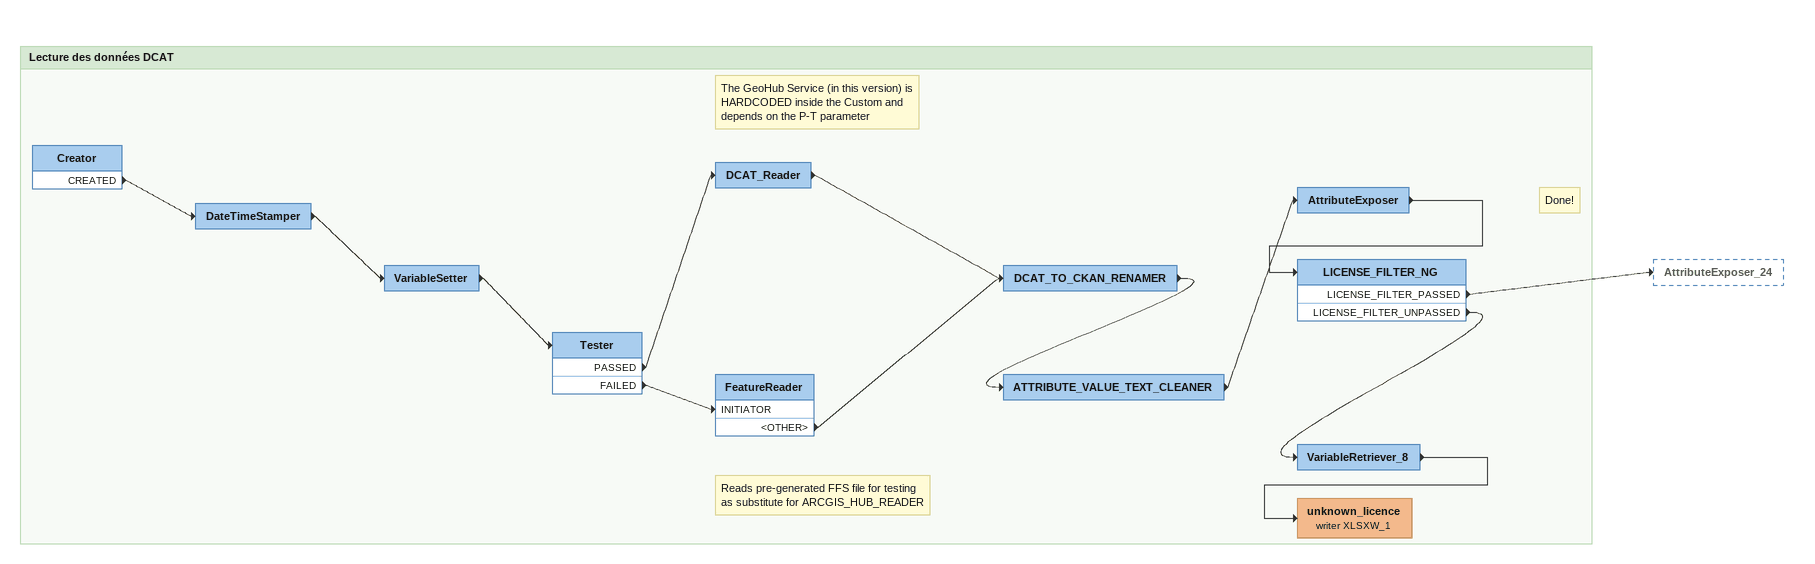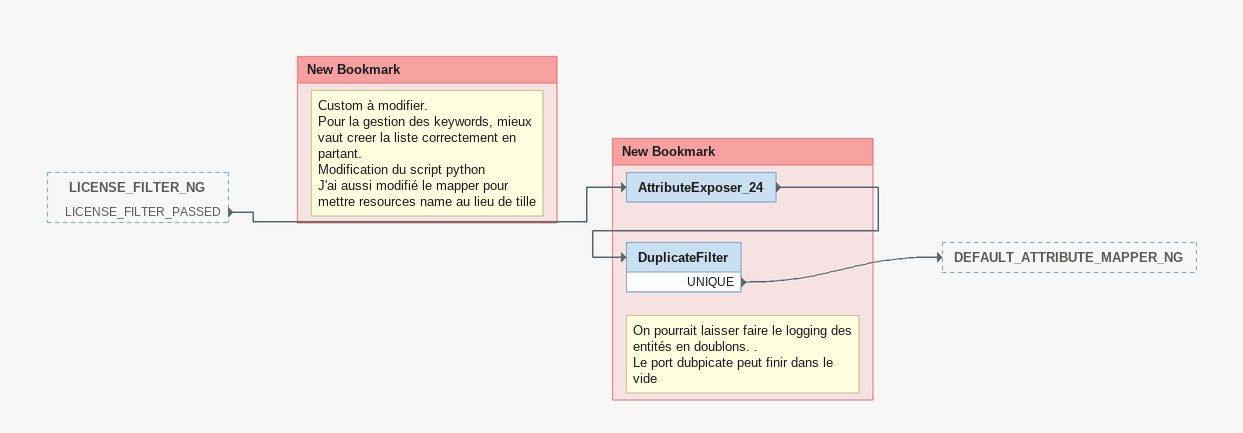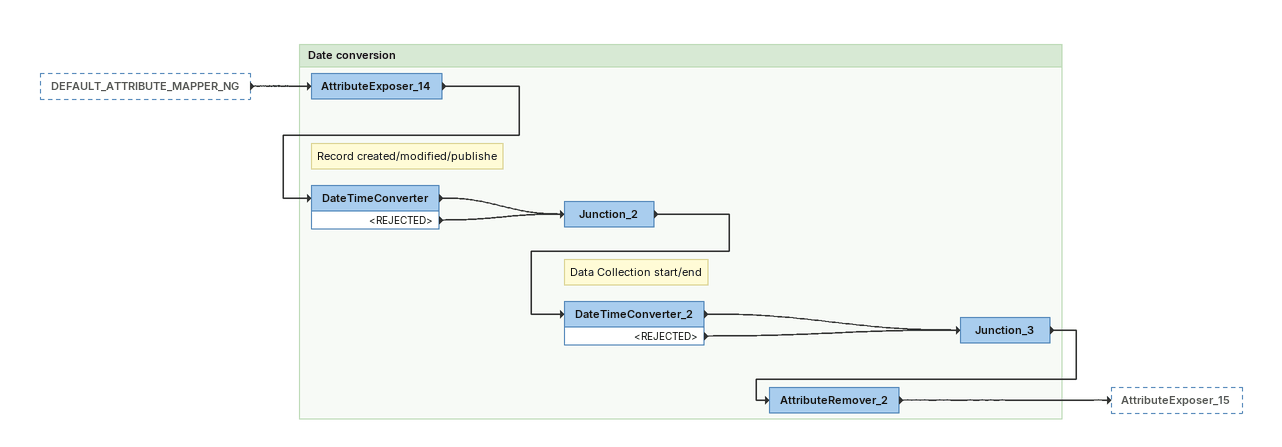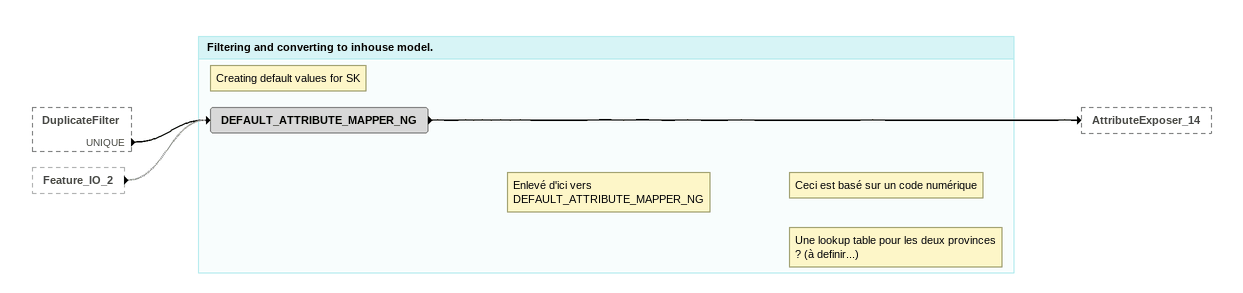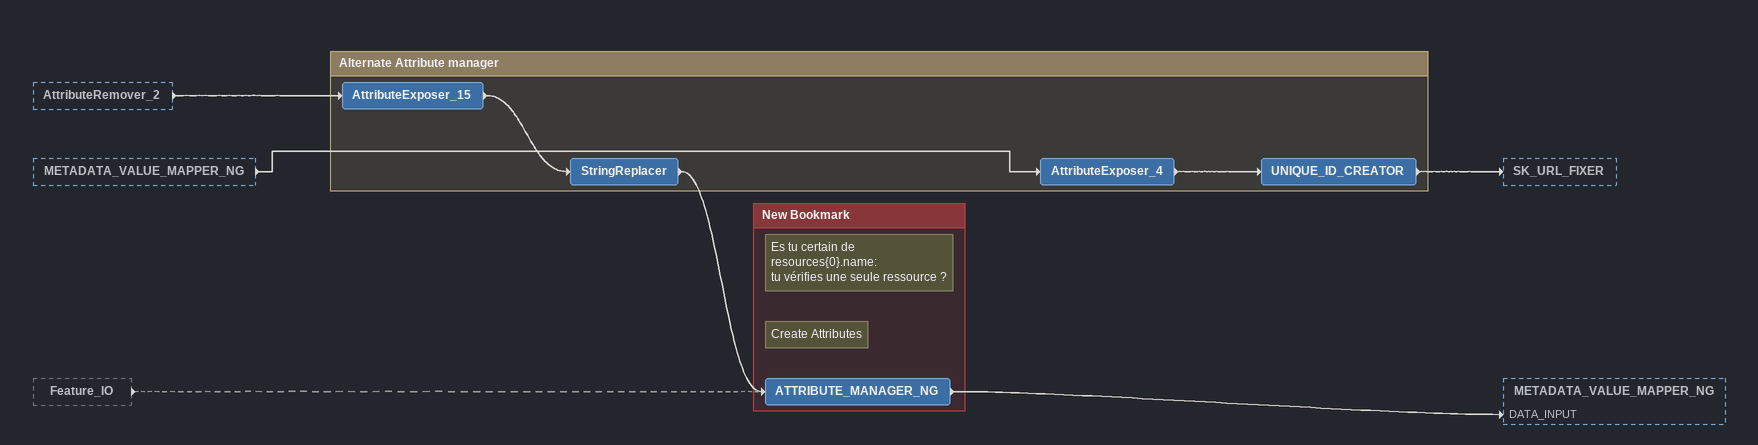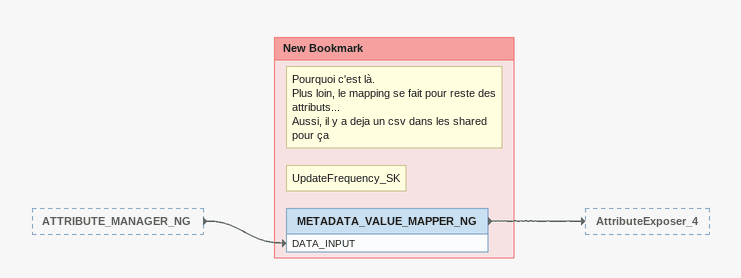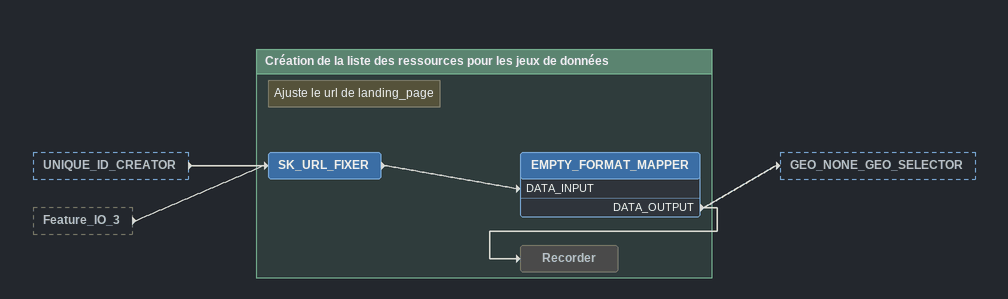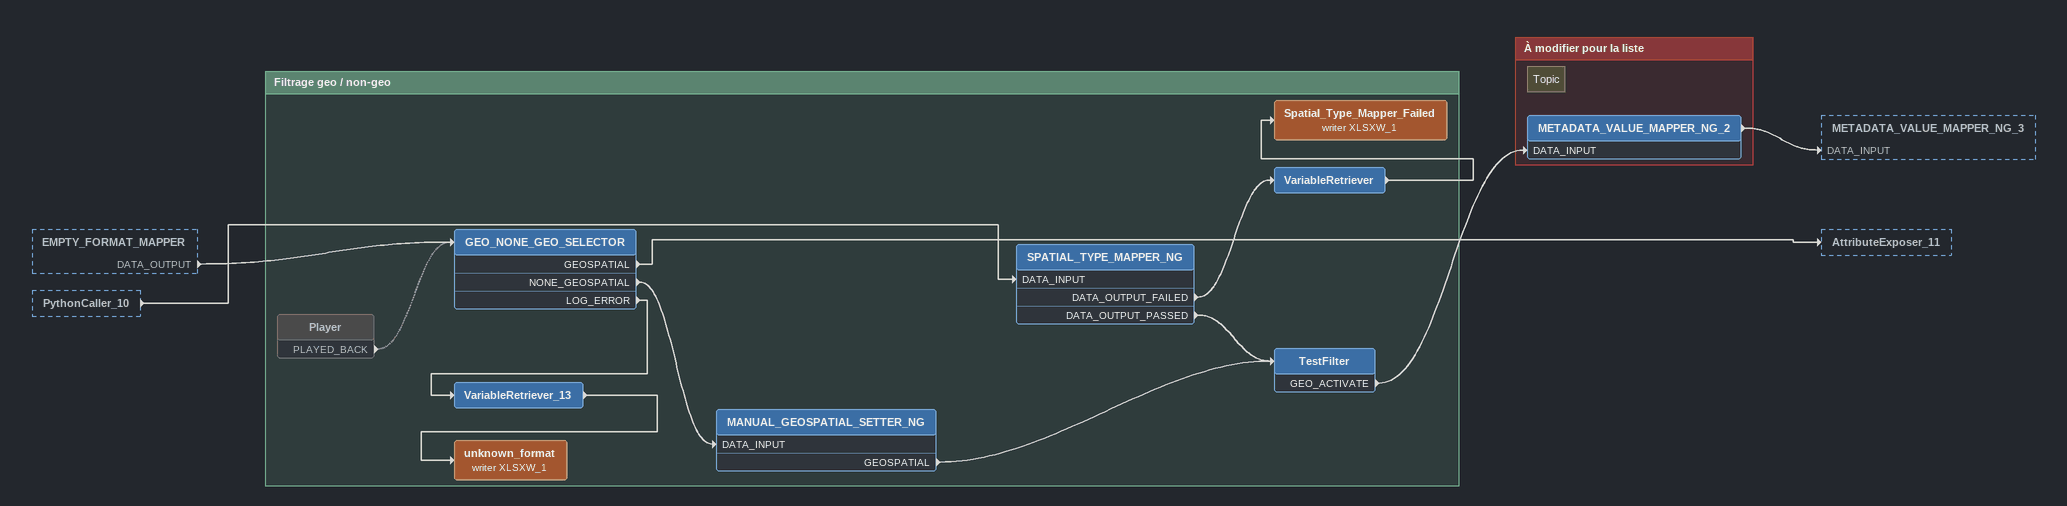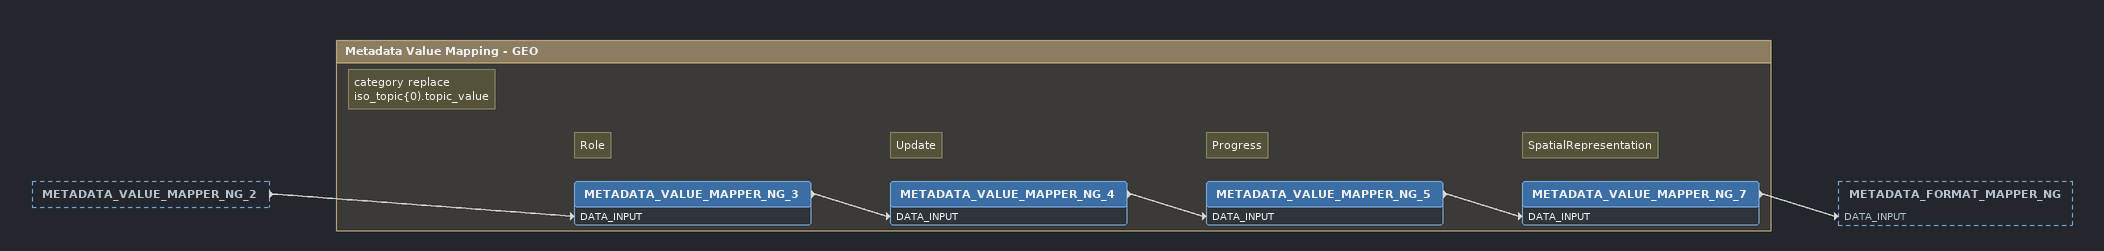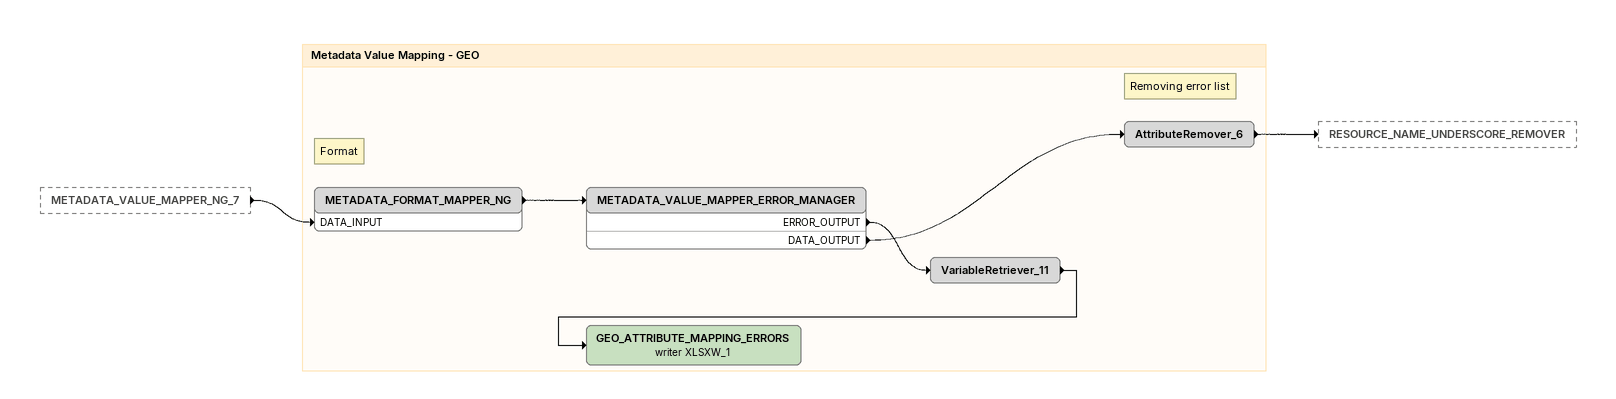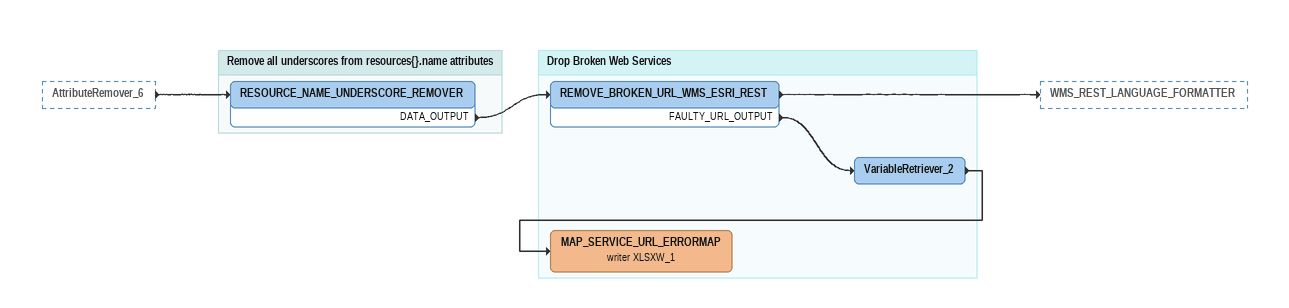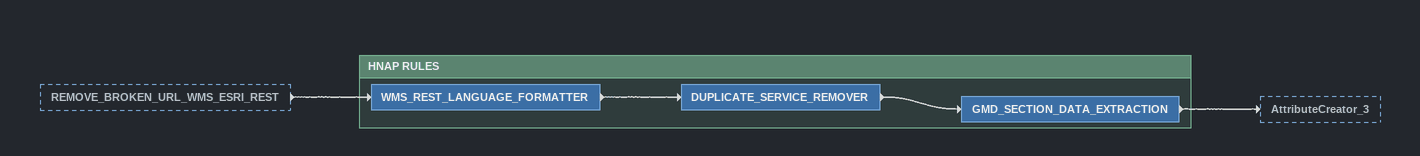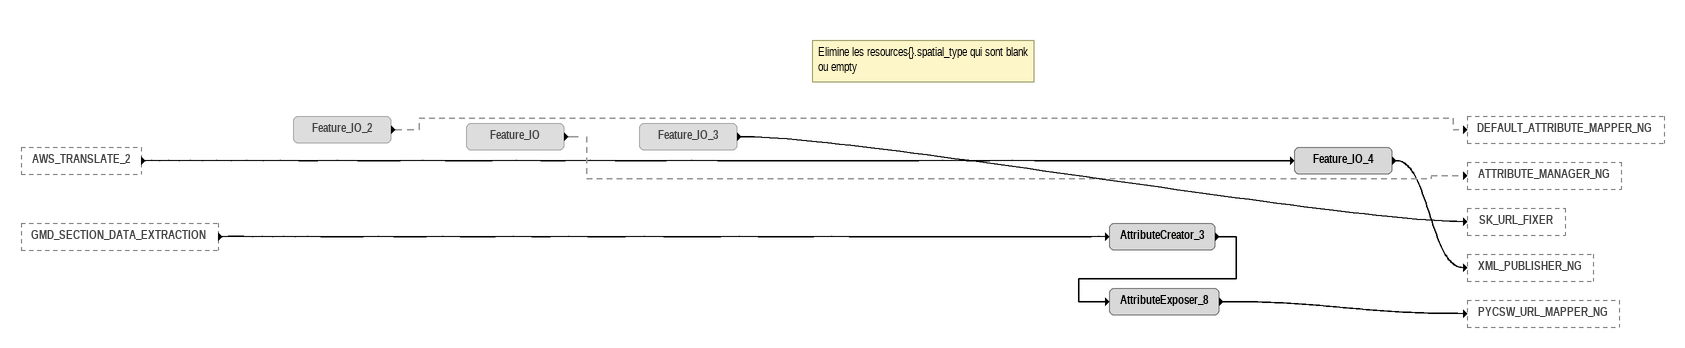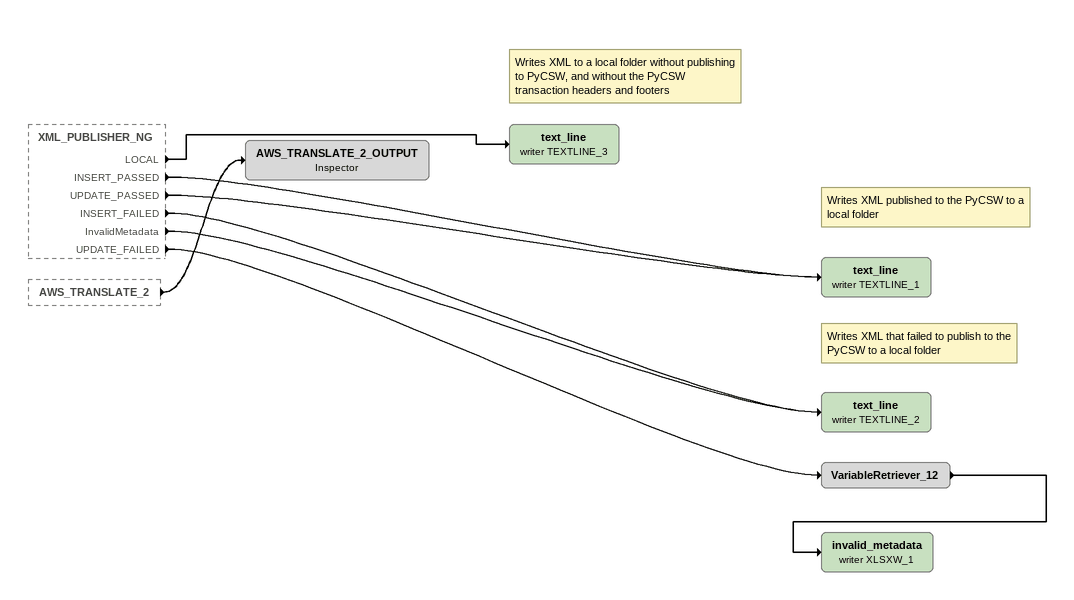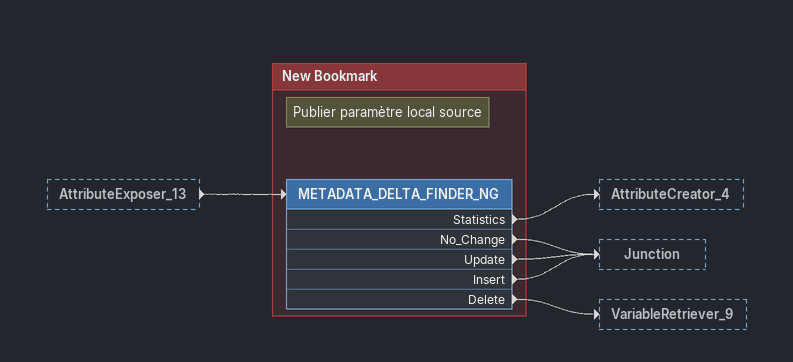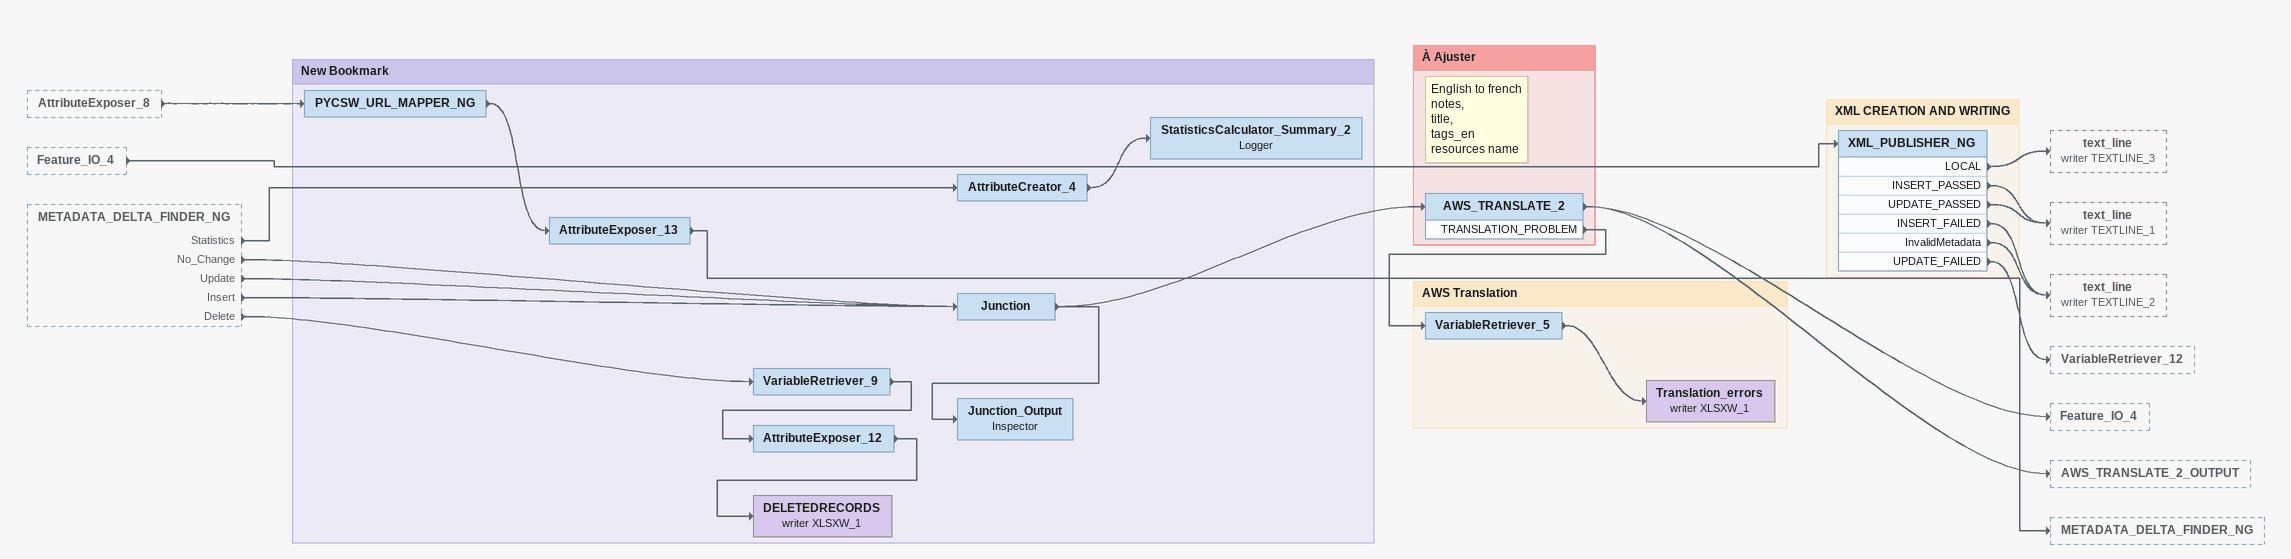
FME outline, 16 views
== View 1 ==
Bookmark: Lecture des données DCAT
Creator
    CREATED -> DateTimeStamper
DateTimeStamper
    -> VariableSetter
VariableSetter
    -> Tester
Tester
    PASSED -> DCAT_Reader
    FAILED -> FeatureReader [INITIATOR]
Note: The GeoHub Service (in this version) is HARDCODED inside the Custom and depends on the P-T parameter
DCAT_Reader
    -> DCAT_TO_CKAN_RENAMER
Note: Reads pre-generated FFS file for testing as substitute for ARCGIS_HUB_READER
FeatureReader
    <OTHER> -> DCAT_TO_CKAN_RENAMER
DCAT_TO_CKAN_RENAMER
    -> ATTRIBUTE_VALUE_TEXT_CLEANER
ATTRIBUTE_VALUE_TEXT_CLEANER
    -> AttributeExposer
AttributeExposer
    -> LICENSE_FILTER_NG
Note: Done!
LICENSE_FILTER_NG
    LICENSE_FILTER_PASSED -> AttributeExposer_24
    LICENSE_FILTER_UNPASSED -> VariableRetriever_8
VariableRetriever_8
    -> unknown_licence (writer XLSXW_1)
unknown_licence (writer XLSXW_1)

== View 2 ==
LICENSE_FILTER_NG [outside]
    LICENSE_FILTER_PASSED -> AttributeExposer_24

Bookmark: New Bookmark
AttributeExposer_24
    -> DuplicateFilter
Note: On pourrait laisser faire le logging des entités en doublons. . / Le port dubpicate peut finir dans le vide
DuplicateFilter
    UNIQUE -> DEFAULT_ATTRIBUTE_MAPPER_NG

Bookmark: New Bookmark
Note: Custom à modifier. / Pour la gestion des keywords, mieux vaut creer la liste correctement en partant. / Modification du script python / J'ai aussi modifié le mapper pour mettre resources name au lieu de tille

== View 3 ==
DEFAULT_ATTRIBUTE_MAPPER_NG [outside]
    -> AttributeExposer_14

Bookmark: Date conversion
AttributeExposer_14
    -> DateTimeConverter
Note: Record created/modified/publishe
DateTimeConverter
    -> Junction_2
    <REJECTED> -> Junction_2
Junction_2
    -> DateTimeConverter_2
Note: Data Collection start/end
DateTimeConverter_2
    -> Junction_3
    <REJECTED> -> Junction_3
Junction_3
    -> AttributeRemover_2
AttributeRemover_2
    -> AttributeExposer_15

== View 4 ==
DuplicateFilter [outside]
    UNIQUE -> DEFAULT_ATTRIBUTE_MAPPER_NG
Feature_IO_2 [outside]
    -> DEFAULT_ATTRIBUTE_MAPPER_NG [off]

Bookmark: Filtering and converting to inhouse model.
Note: Creating default values for SK
Note: Enlevé d'ici vers DEFAULT_ATTRIBUTE_MAPPER_NG
Note: Une lookup table pour les deux provinces ? (à definir...)
Note: Ceci est basé sur un code numérique
DEFAULT_ATTRIBUTE_MAPPER_NG
    -> AttributeExposer_14

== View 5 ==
AttributeRemover_2 [outside]
    -> AttributeExposer_15
METADATA_VALUE_MAPPER_NG [outside]
    -> AttributeExposer_4
Feature_IO [outside]
    -> ATTRIBUTE_MANAGER_NG [off]

Bookmark: Alternate Attribute manager
AttributeExposer_15
    -> StringReplacer
StringReplacer
    -> ATTRIBUTE_MANAGER_NG
AttributeExposer_4
    -> UNIQUE_ID_CREATOR
UNIQUE_ID_CREATOR
    -> SK_URL_FIXER

Bookmark: New Bookmark
Note: Es tu certain de / resources{0}.name: / tu vérifies une seule ressource ?
Note: Create Attributes
ATTRIBUTE_MANAGER_NG
    -> METADATA_VALUE_MAPPER_NG [DATA_INPUT]

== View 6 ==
ATTRIBUTE_MANAGER_NG [outside]
    -> METADATA_VALUE_MAPPER_NG [DATA_INPUT]

Bookmark: New Bookmark
Note: Pourquoi c'est là. / Plus loin, le mapping se fait pour reste des attributs... / Aussi, il y a deja un csv dans les shared pour ça
Note: UpdateFrequency_SK
METADATA_VALUE_MAPPER_NG
    -> AttributeExposer_4

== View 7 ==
UNIQUE_ID_CREATOR [outside]
    -> SK_URL_FIXER
Feature_IO_3 [outside]
    -> SK_URL_FIXER

Bookmark: Création de la liste des ressources pour les jeux de données
Note: Ajuste le url de landing_page
SK_URL_FIXER
    -> EMPTY_FORMAT_MAPPER [DATA_INPUT]
EMPTY_FORMAT_MAPPER
    DATA_OUTPUT -> Recorder
    DATA_OUTPUT -> GEO_NONE_GEO_SELECTOR
Recorder [off]

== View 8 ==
EMPTY_FORMAT_MAPPER [outside]
    DATA_OUTPUT -> GEO_NONE_GEO_SELECTOR
PythonCaller_10 [outside]
    -> SPATIAL_TYPE_MAPPER_NG [DATA_INPUT]

Bookmark: Filtrage geo / non-geo
Player [off]
    PLAYED_BACK -> GEO_NONE_GEO_SELECTOR [off]
GEO_NONE_GEO_SELECTOR
    GEOSPATIAL -> AttributeExposer_11
    NONE_GEOSPATIAL -> MANUAL_GEOSPATIAL_SETTER_NG [DATA_INPUT]
    LOG_ERROR -> VariableRetriever_13
SPATIAL_TYPE_MAPPER_NG
    DATA_OUTPUT_FAILED -> VariableRetriever
    DATA_OUTPUT_PASSED -> TestFilter
VariableRetriever
    -> Spatial_Type_Mapper_Failed (writer XLSXW_1)
Spatial_Type_Mapper_Failed (writer XLSXW_1)
VariableRetriever_13
    -> unknown_format (writer XLSXW_1)
unknown_format (writer XLSXW_1)
MANUAL_GEOSPATIAL_SETTER_NG
    GEOSPATIAL -> TestFilter
TestFilter
    GEO_ACTIVATE -> METADATA_VALUE_MAPPER_NG_2 [DATA_INPUT]

Bookmark: À modifier pour la liste
Note: Topic
METADATA_VALUE_MAPPER_NG_2
    -> METADATA_VALUE_MAPPER_NG_3 [DATA_INPUT]

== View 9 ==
METADATA_VALUE_MAPPER_NG_2 [outside]
    -> METADATA_VALUE_MAPPER_NG_3 [DATA_INPUT]

Bookmark: Metadata Value Mapping - GEO
Note: category replace iso_topic{0).topic_value
Note: Role
METADATA_VALUE_MAPPER_NG_3
    -> METADATA_VALUE_MAPPER_NG_4 [DATA_INPUT]
Note: Update
METADATA_VALUE_MAPPER_NG_4
    -> METADATA_VALUE_MAPPER_NG_5 [DATA_INPUT]
Note: Progress
METADATA_VALUE_MAPPER_NG_5
    -> METADATA_VALUE_MAPPER_NG_7 [DATA_INPUT]
Note: SpatialRepresentation
METADATA_VALUE_MAPPER_NG_7
    -> METADATA_FORMAT_MAPPER_NG [DATA_INPUT]

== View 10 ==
METADATA_VALUE_MAPPER_NG_7 [outside]
    -> METADATA_FORMAT_MAPPER_NG [DATA_INPUT]

Bookmark: Metadata Value Mapping - GEO
Note: Format
METADATA_FORMAT_MAPPER_NG
    -> METADATA_VALUE_MAPPER_ERROR_MANAGER
METADATA_VALUE_MAPPER_ERROR_MANAGER
    ERROR_OUTPUT -> VariableRetriever_11
    DATA_OUTPUT -> AttributeRemover_6
Note: Removing error list
AttributeRemover_6
    -> RESOURCE_NAME_UNDERSCORE_REMOVER
VariableRetriever_11
    -> GEO_ATTRIBUTE_MAPPING_ERRORS (writer XLSXW_1)
GEO_ATTRIBUTE_MAPPING_ERRORS (writer XLSXW_1)

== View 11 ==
AttributeRemover_6 [outside]
    -> RESOURCE_NAME_UNDERSCORE_REMOVER

Bookmark: Remove all underscores from resources{}.name attributes
RESOURCE_NAME_UNDERSCORE_REMOVER
    DATA_OUTPUT -> REMOVE_BROKEN_URL_WMS_ESRI_REST

Bookmark: Drop Broken Web Services
REMOVE_BROKEN_URL_WMS_ESRI_REST
    -> WMS_REST_LANGUAGE_FORMATTER
    FAULTY_URL_OUTPUT -> VariableRetriever_2
VariableRetriever_2
    -> MAP_SERVICE_URL_ERRORMAP (writer XLSXW_1)
MAP_SERVICE_URL_ERRORMAP (writer XLSXW_1)

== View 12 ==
REMOVE_BROKEN_URL_WMS_ESRI_REST [outside]
    -> WMS_REST_LANGUAGE_FORMATTER

Bookmark: HNAP RULES
WMS_REST_LANGUAGE_FORMATTER
    -> DUPLICATE_SERVICE_REMOVER
DUPLICATE_SERVICE_REMOVER
    -> GMD_SECTION_DATA_EXTRACTION
GMD_SECTION_DATA_EXTRACTION
    -> AttributeCreator_3

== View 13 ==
AWS_TRANSLATE_2 [outside]
    -> Feature_IO_4
GMD_SECTION_DATA_EXTRACTION [outside]
    -> AttributeCreator_3
Feature_IO_2 [off]
    -> DEFAULT_ATTRIBUTE_MAPPER_NG [off]
Feature_IO [off]
    -> ATTRIBUTE_MANAGER_NG [off]
Note: Elimine les resources{}.spatial_type qui sont blank ou empty
Feature_IO_3 [off]
    -> SK_URL_FIXER
AttributeCreator_3
    -> AttributeExposer_8
AttributeExposer_8
    -> PYCSW_URL_MAPPER_NG
Feature_IO_4
    -> XML_PUBLISHER_NG

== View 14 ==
XML_PUBLISHER_NG [outside]
    LOCAL -> text_line (writer TEXTLINE_3)
    INSERT_PASSED -> text_line (writer TEXTLINE_1)
    UPDATE_PASSED -> text_line (writer TEXTLINE_1)
    INSERT_FAILED -> text_line (writer TEXTLINE_2)
    InvalidMetadata -> text_line (writer TEXTLINE_2)
    UPDATE_FAILED -> VariableRetriever_12
AWS_TRANSLATE_2 [outside]
    -> AWS_TRANSLATE_2_OUTPUT
Note: Writes XML to a local folder without publishing to PyCSW, and without the PyCSW transaction headers and footers
text_line (writer TEXTLINE_3)
Note: Writes XML published to the PyCSW to a local folder
text_line (writer TEXTLINE_1)
Note: Writes XML that failed to publish to the PyCSW to a local folder
text_line (writer TEXTLINE_2)
VariableRetriever_12
    -> invalid_metadata (writer XLSXW_1)
invalid_metadata (writer XLSXW_1)
AWS_TRANSLATE_2_OUTPUT: Inspector

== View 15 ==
AttributeExposer_13 [outside]
    -> METADATA_DELTA_FINDER_NG

Bookmark: New Bookmark
Note: Publier paramètre local source
METADATA_DELTA_FINDER_NG
    Statistics -> AttributeCreator_4
    No_Change -> Junction
    Update -> Junction
    Insert -> Junction
    Delete -> VariableRetriever_9

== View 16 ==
AttributeExposer_8 [outside]
    -> PYCSW_URL_MAPPER_NG
Feature_IO_4 [outside]
    -> XML_PUBLISHER_NG
METADATA_DELTA_FINDER_NG [outside]
    Statistics -> AttributeCreator_4
    No_Change -> Junction
    Update -> Junction
    Insert -> Junction
    Delete -> VariableRetriever_9

Bookmark: New Bookmark
PYCSW_URL_MAPPER_NG
    -> AttributeExposer_13
AttributeExposer_13
    -> METADATA_DELTA_FINDER_NG
AttributeCreator_4
    -> StatisticsCalculator_Summary_2
StatisticsCalculator_Summary_2: Logger
Junction
    -> AWS_TRANSLATE_2
    -> Junction_Output
Junction_Output: Inspector
VariableRetriever_9
    -> AttributeExposer_12
AttributeExposer_12
    -> DELETEDRECORDS (writer XLSXW_1)
DELETEDRECORDS (writer XLSXW_1)

Bookmark: À Ajuster
Note: English to french / notes, / title, / tags_en / resources name
AWS_TRANSLATE_2
    -> Feature_IO_4
    -> AWS_TRANSLATE_2_OUTPUT
    TRANSLATION_PROBLEM -> VariableRetriever_5

Bookmark: XML CREATION AND WRITING
XML_PUBLISHER_NG
    LOCAL -> text_line (writer TEXTLINE_3)
    INSERT_PASSED -> text_line (writer TEXTLINE_1)
    UPDATE_PASSED -> text_line (writer TEXTLINE_1)
    INSERT_FAILED -> text_line (writer TEXTLINE_2)
    InvalidMetadata -> text_line (writer TEXTLINE_2)
    UPDATE_FAILED -> VariableRetriever_12

Bookmark: AWS Translation
VariableRetriever_5
    -> Translation_errors (writer XLSXW_1)
Translation_errors (writer XLSXW_1)
